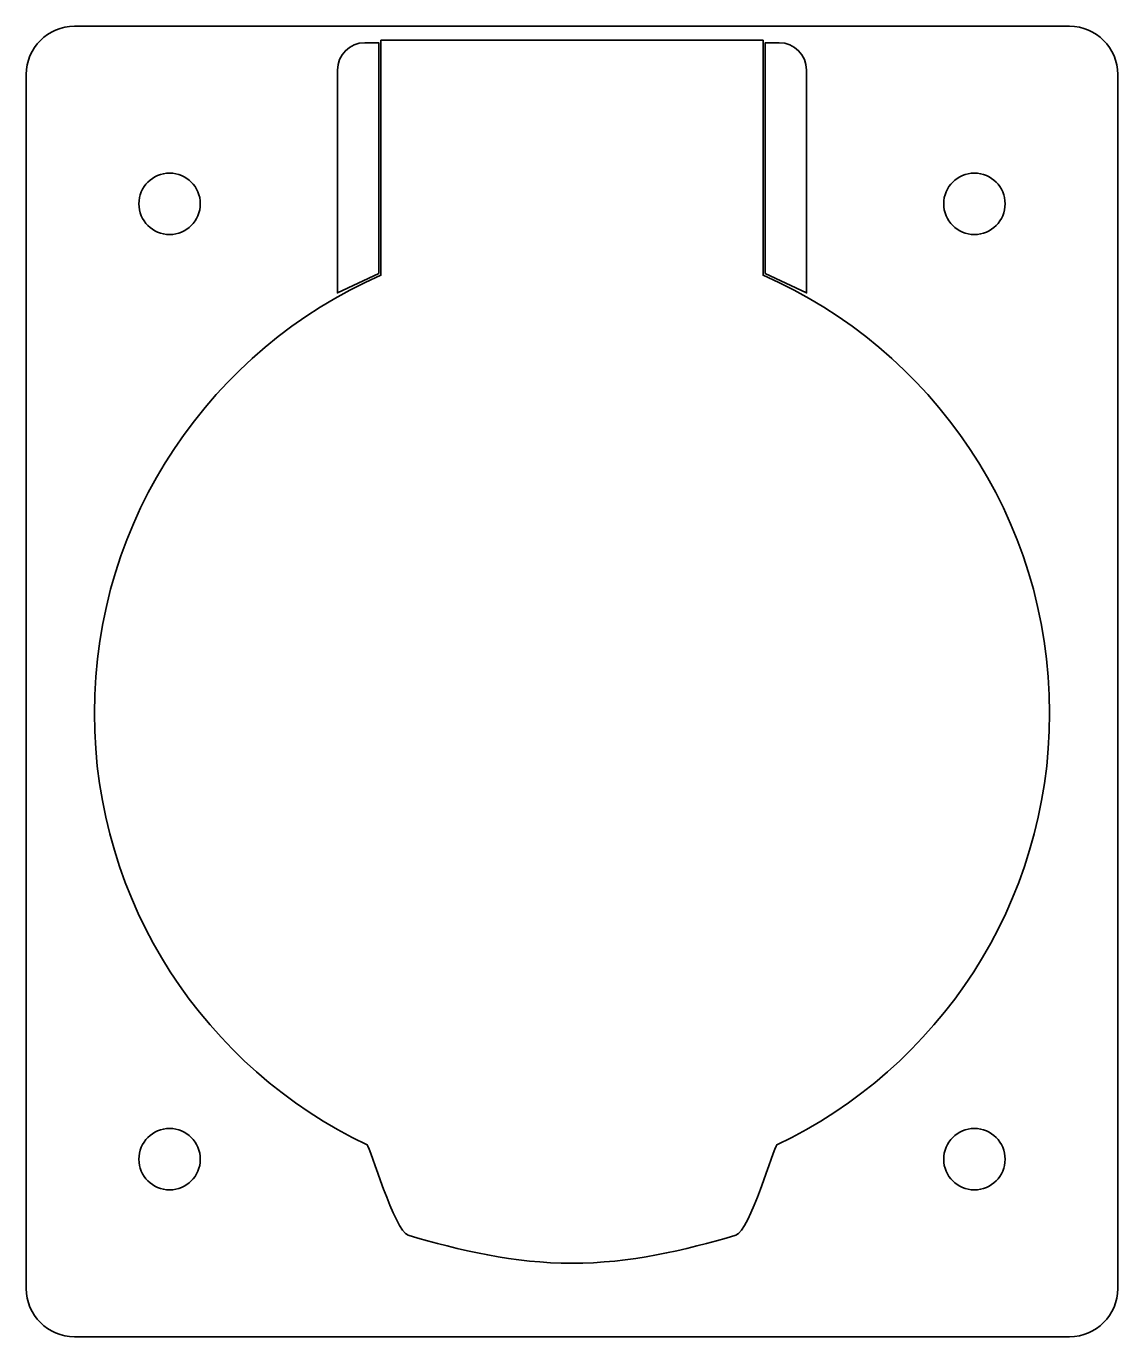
# Model space of a CAD drawing. Header units: inches. Extents: x 16.2 to 96.2, y -84.8 to 11.2.
import ezdxf

# ---------------------------------------------------------------- set-up
doc = ezdxf.new("R2010")
doc.units = ezdxf.units.IN
doc.header["$MEASUREMENT"] = 0
doc.layers.add('Layer 2', color=7, linetype='Continuous')

# ---------------------------------------------------------------- blocks, each defined once
blk = doc.blocks.new('block 3')
at = {"layer": 'Layer 2', "color": 7, "lineweight": 35}
for points in [[(24.482, -1.825), (24.482, -3.067), (25.489, -4.075), (26.732, -4.075), (27.975, -4.075), (28.982, -3.067), (28.982, -1.825), (28.982, -0.582), (27.975, 0.425), (26.732, 0.425), (25.489, 0.425), (24.482, -0.582), (24.482, -1.825)], [(83.462, -1.825), (83.462, -3.067), (84.469, -4.075), (85.712, -4.075), (86.954, -4.075), (87.962, -3.067), (87.962, -1.825), (87.962, -0.582), (86.954, 0.425), (85.712, 0.425), (84.469, 0.425), (83.462, -0.582), (83.462, -1.825)], [(24.482, -71.807), (24.482, -73.05), (25.489, -74.057), (26.732, -74.057), (27.975, -74.057), (28.982, -73.05), (28.982, -71.807), (28.982, -70.564), (27.975, -69.557), (26.732, -69.557), (25.489, -69.557), (24.482, -70.564), (24.482, -71.807)], [(83.462, -71.807), (83.462, -73.05), (84.469, -74.057), (85.712, -74.057), (86.954, -74.057), (87.962, -73.05), (87.962, -71.807), (87.962, -70.564), (86.954, -69.557), (85.712, -69.557), (84.469, -69.557), (83.462, -70.564), (83.462, -71.807)]]:
    blk.add_open_spline(points, degree=3, knots=[0, 0, 0, 0, 1, 1, 1, 2, 2, 2, 3, 3, 3, 4, 4, 4, 4], dxfattribs=at)
blk = doc.blocks.new('block 5')
at = {"layer": 'Layer 2', "lineweight": 0}
for points in [[(39.034, 7.972), (39.034, 7.972), (39.034, -8.355), (39.034, -8.355), (39.034, -8.355), (42.064, -6.921), (42.064, -6.921), (42.064, -6.921), (42.064, 9.971), (42.064, 9.971), (42.064, 9.971), (41.034, 9.971), (41.034, 9.971), (39.934, 9.971), (39.034, 9.072), (39.034, 7.972)], [(71.409, 9.971), (71.409, 9.971), (70.379, 9.971), (70.379, 9.971), (70.379, 9.971), (70.379, -6.921), (70.379, -6.921), (70.379, -6.921), (73.409, -8.355), (73.409, -8.355), (73.409, -8.355), (73.409, 7.972), (73.409, 7.972), (73.409, 9.072), (72.509, 9.971), (71.409, 9.971)]]:
    blk.add_open_spline(points, degree=3, knots=[0, 0, 0, 0, 1, 1, 1, 2, 2, 2, 3, 3, 3, 4, 4, 4, 5, 5, 5, 5], dxfattribs=at)
blk = doc.blocks.new('block 6')
at = {"layer": 'Layer 2', "color": 7, "lineweight": 35}
for points in [[(39.034, 7.972), (39.034, 7.972), (39.034, -8.355), (39.034, -8.355), (39.034, -8.355), (42.064, -6.921), (42.064, -6.921), (42.064, -6.921), (42.064, 9.971), (42.064, 9.971), (42.064, 9.971), (41.034, 9.971), (41.034, 9.971), (39.934, 9.971), (39.034, 9.072), (39.034, 7.972)], [(71.409, 9.971), (71.409, 9.971), (70.379, 9.971), (70.379, 9.971), (70.379, 9.971), (70.379, -6.921), (70.379, -6.921), (70.379, -6.921), (73.409, -8.355), (73.409, -8.355), (73.409, -8.355), (73.409, 7.972), (73.409, 7.972), (73.409, 9.072), (72.509, 9.971), (71.409, 9.971)]]:
    blk.add_open_spline(points, degree=3, knots=[0, 0, 0, 0, 1, 1, 1, 2, 2, 2, 3, 3, 3, 4, 4, 4, 5, 5, 5, 5], dxfattribs=at)
blk = doc.blocks.new('block 4')
at = {"layer": 'Layer 2'}
for name in ['block 5', 'block 6']:
    blk.add_blockref(name, (0, 0), dxfattribs=at)

msp = doc.modelspace()

# ---------------------------------------------------------------- linework, layer by layer
at = {"layer": 'Layer 2', "color": 7, "lineweight": 35}
for points, knots in [([(96.222, -81.288), (96.222, -83.228), (94.634, -84.816), (92.694, -84.816), (92.694, -84.816), (19.75, -84.816), (19.75, -84.816), (17.809, -84.816), (16.222, -83.228), (16.222, -81.288), (16.222, -81.288), (16.222, 7.656), (16.222, 7.656), (16.222, 9.597), (17.809, 11.184), (19.75, 11.184), (19.75, 11.184), (92.694, 11.184), (92.694, 11.184), (94.634, 11.184), (96.222, 9.597), (96.222, 7.656), (96.222, 7.656), (96.222, -81.288), (96.222, -81.288)], [0, 0, 0, 0, 1, 1, 1, 2, 2, 2, 3, 3, 3, 4, 4, 4, 5, 5, 5, 6, 6, 6, 7, 7, 7, 8, 8, 8, 8]), ([(91.222, -39.14), (91.222, -24.788), (82.583, -12.456), (70.222, -7.055), (70.222, -7.055), (70.222, 10.152), (70.222, 10.152), (70.222, 10.152), (42.222, 10.152), (42.222, 10.152), (42.222, 10.152), (42.222, -7.055), (42.222, -7.055), (29.861, -12.456), (21.222, -24.788), (21.222, -39.14), (21.222, -53.098), (29.393, -65.146), (41.212, -70.765), (41.212, -70.765), (41.208, -70.765), (41.208, -70.765), (41.439, -70.881), (43.193, -77.072), (44.223, -77.375), (47.966, -78.477), (52.01, -79.431), (56.225, -79.431), (60.44, -79.431), (64.484, -78.477), (68.227, -77.375), (69.257, -77.072), (71.011, -70.881), (71.242, -70.765), (71.242, -70.765), (71.231, -70.765), (71.231, -70.765), (83.05, -65.146), (91.222, -53.098), (91.222, -39.14)], [0, 0, 0, 0, 1, 1, 1, 2, 2, 2, 3, 3, 3, 4, 4, 4, 5, 5, 5, 6, 6, 6, 7, 7, 7, 8, 8, 8, 9, 9, 9, 10, 10, 10, 11, 11, 11, 12, 12, 12, 13, 13, 13, 13])]:
    msp.add_open_spline(points, degree=3, knots=knots, dxfattribs=at)

# ---------------------------------------------------------------- block references
at = {"layer": 'Layer 2'}
for name in ['block 4', 'block 3']:
    msp.add_blockref(name, (0, 0), dxfattribs=at)

doc.saveas('drawing.dxf')
